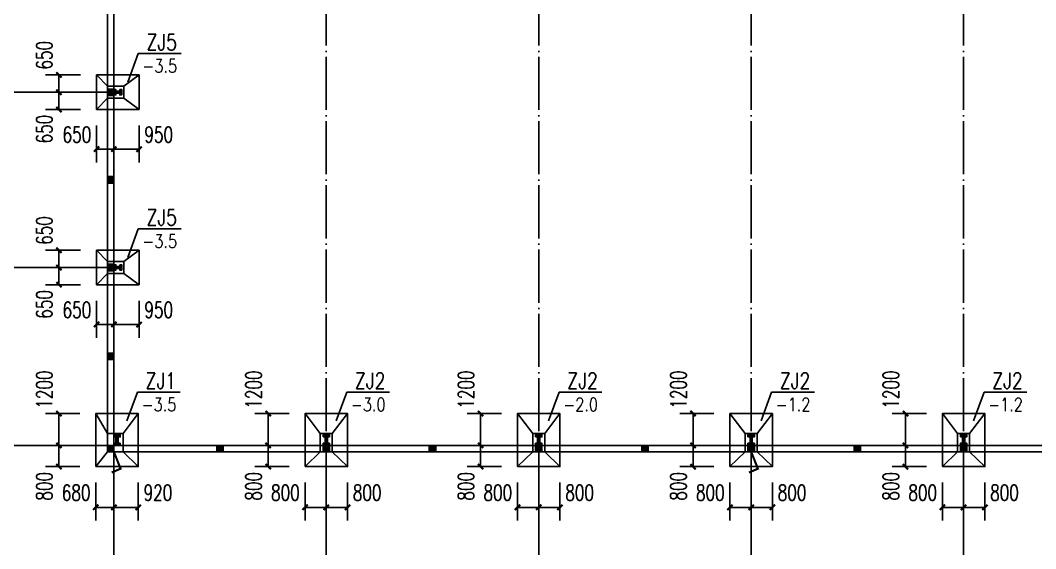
# Model space of a CAD drawing. Extents: x 36360094 to 36697644, y 75306 to 425482.
# Drawn here: x 36386934 to 36425171, y 363341 to 383237 of the extents above; entities that cross this region are included whole.
import ezdxf

# ---------------------------------------------------------------- set-up
doc = ezdxf.new("R2010")
doc.units = 0
doc.header["$LTSCALE"] = 1000
doc.header["$MEASUREMENT"] = 0
doc.linetypes.add('ACAD_ISO04W100', pattern=[30.5, 24, -3, 0.5, -3])
doc.linetypes.add('DOTE', pattern=[2.42, 2, -0.2, 0.02, -0.2])
doc.layers.get('0').update_dxf_attribs({"linetype": 'CONTINUOUS'})
doc.layers.get('DEFPOINTS').update_dxf_attribs({"linetype": 'CONTINUOUS'})
for name, color, linetype in [('COLUMN', 7, 'CONTINUOUS'), ('DOTE', 1, 'ACAD_ISO04W100'), ('PUB_DIM', 3, 'CONTINUOUS'), ('PUB_HATCH', 8, 'CONTINUOUS'), ('独立基础', 2, 'CONTINUOUS')]:
    doc.layers.add(name, color=color, linetype=linetype)
doc.styles.add('_TCH_DIM_T3', font='SIMPLEX', dxfattribs={"width": 0.705882, "bigfont": 'GBCBIG'})
doc.styles.add('DIM_FONT', font='SIMPLEX.shx', dxfattribs={"width": 0.8})
doc.dimstyles.new('_TCH_ARCH&&200', dxfattribs={"dimtxt": 595, "dimasz": 200, "dimexe": 500, "dimexo": 600, "dimgap": 252.5, "dimtad": 1, "dimdec": 0, "dimzin": 0, "dimdsep": 46, "dimtxsty": '_TCH_DIM_T3', "dimblk": 'ARCHTICK', "dimcen": 0.09, "dimclrt": 7, "dimazin": 2, "dimtfac": 1, "dimtdec": 0, "dimtix": 1, "dimtmove": 2, "dimatfit": 3, "dimfxl": 0, "dimtolj": 1, "dimtzin": 0, "dimarcsym": 0})

# ---------------------------------------------------------------- blocks, each defined once
blk = doc.blocks.new('_ArchTick')
at = {"color": 0, "linetype": 'ByBlock', "const_width": 0.4}
blk.add_lwpolyline([(-0.5, -0.5), (0.5, 0.5)], dxfattribs=at)
blk = doc.blocks.new('*D180')
at = {"layer": 'DEFPOINTS', "color": 0}
for p in [(36420268, 367230), (36421657, 367230), (36421657, 366430)]:
    blk.add_point(p, dxfattribs=at)
at = {"layer": 'PUB_DIM', "color": 0, "lineweight": -2}
for p, q in [((36421057, 367230), (36419768, 367230)), ((36420268, 366430), (36420268, 367230)), ((36421057, 366430), (36419768, 366430))]:
    blk.add_line(p, q, dxfattribs=at)
at = {"layer": 'PUB_DIM', "color": 0, "lineweight": -2, "xscale": 200, "yscale": 200, "zscale": 200}
for p, rotation in [((36420268, 367230), 90), ((36420268, 366430), 270)]:
    blk.add_blockref('_ArchTick', p, dxfattribs=dict(at, rotation=rotation))
at = {"layer": 'PUB_DIM', "color": 7, "insert": (36419718, 365690), "char_height": 595, "attachment_point": 5, "rotation": 90, "style": '_TCH_DIM_T3'}
blk.add_mtext('\\A1;800', dxfattribs=at)
blk = doc.blocks.new('*D181')
at = {"layer": 'DEFPOINTS', "color": 0}
for p in [(36420268, 368430), (36421657, 368430), (36421657, 367230)]:
    blk.add_point(p, dxfattribs=at)
at = {"layer": 'PUB_DIM', "color": 0, "lineweight": -2}
for p, q in [((36421057, 368430), (36419768, 368430)), ((36420268, 367230), (36420268, 368430)), ((36421057, 367230), (36419768, 367230))]:
    blk.add_line(p, q, dxfattribs=at)
at = {"layer": 'PUB_DIM', "color": 0, "lineweight": -2, "xscale": 200, "yscale": 200, "zscale": 200}
for p, rotation in [((36420268, 368430), 90), ((36420268, 367230), 270)]:
    blk.add_blockref('_ArchTick', p, dxfattribs=dict(at, rotation=rotation))
at = {"layer": 'PUB_DIM', "color": 7, "insert": (36419718, 369330), "char_height": 595, "attachment_point": 5, "rotation": 90, "style": '_TCH_DIM_T3'}
blk.add_mtext('\\A1;1200', dxfattribs=at)
blk = doc.blocks.new('*D182')
at = {"layer": 'DEFPOINTS', "color": 0}
for p in [(36421657, 366430), (36422457, 366430), (36422457, 364898)]:
    blk.add_point(p, dxfattribs=at)
at = {"layer": 'PUB_DIM', "color": 0, "lineweight": -2}
for p, q in [((36421657, 365830), (36421657, 364398)), ((36422457, 365830), (36422457, 364398)), ((36421657, 364898), (36422457, 364898))]:
    blk.add_line(p, q, dxfattribs=at)
at = {"layer": 'PUB_DIM', "color": 0, "lineweight": -2, "xscale": 200, "yscale": 200, "zscale": 200, "rotation": 180}
blk.add_blockref('_ArchTick', (36421657, 364898), dxfattribs=at)
at = {"layer": 'PUB_DIM', "color": 0, "lineweight": -2, "xscale": 200, "yscale": 200, "zscale": 200}
blk.add_blockref('_ArchTick', (36422457, 364898), dxfattribs=at)
at = {"layer": 'PUB_DIM', "color": 7, "insert": (36420917, 365448), "char_height": 595, "attachment_point": 5, "style": '_TCH_DIM_T3'}
blk.add_mtext('\\A1;800', dxfattribs=at)
blk = doc.blocks.new('*D183')
at = {"layer": 'DEFPOINTS', "color": 0}
for p in [(36422457, 366430), (36423257, 366430), (36423257, 364898)]:
    blk.add_point(p, dxfattribs=at)
at = {"layer": 'PUB_DIM', "color": 0, "lineweight": -2}
for p, q in [((36422457, 365830), (36422457, 364398)), ((36423257, 365830), (36423257, 364398)), ((36422457, 364898), (36423257, 364898))]:
    blk.add_line(p, q, dxfattribs=at)
at = {"layer": 'PUB_DIM', "color": 0, "lineweight": -2, "xscale": 200, "yscale": 200, "zscale": 200, "rotation": 180}
blk.add_blockref('_ArchTick', (36422457, 364898), dxfattribs=at)
at = {"layer": 'PUB_DIM', "color": 0, "lineweight": -2, "xscale": 200, "yscale": 200, "zscale": 200}
blk.add_blockref('_ArchTick', (36423257, 364898), dxfattribs=at)
at = {"layer": 'PUB_DIM', "color": 7, "insert": (36423997, 365448), "char_height": 595, "attachment_point": 5, "style": '_TCH_DIM_T3'}
blk.add_mtext('\\A1;800', dxfattribs=at)
blk = doc.blocks.new('*D192')
at = {"layer": 'DEFPOINTS', "color": 0}
for p in [(36412268, 367230), (36413657, 367230), (36413657, 366430)]:
    blk.add_point(p, dxfattribs=at)
at = {"layer": 'PUB_DIM', "color": 0, "lineweight": -2}
for p, q in [((36413057, 367230), (36411768, 367230)), ((36412268, 366430), (36412268, 367230)), ((36413057, 366430), (36411768, 366430))]:
    blk.add_line(p, q, dxfattribs=at)
at = {"layer": 'PUB_DIM', "color": 0, "lineweight": -2, "xscale": 200, "yscale": 200, "zscale": 200}
for p, rotation in [((36412268, 367230), 90), ((36412268, 366430), 270)]:
    blk.add_blockref('_ArchTick', p, dxfattribs=dict(at, rotation=rotation))
at = {"layer": 'PUB_DIM', "color": 7, "insert": (36411718, 365690), "char_height": 595, "attachment_point": 5, "rotation": 90, "style": '_TCH_DIM_T3'}
blk.add_mtext('\\A1;800', dxfattribs=at)
blk = doc.blocks.new('*D193')
at = {"layer": 'DEFPOINTS', "color": 0}
for p in [(36412268, 368430), (36413657, 368430), (36413657, 367230)]:
    blk.add_point(p, dxfattribs=at)
at = {"layer": 'PUB_DIM', "color": 0, "lineweight": -2}
for p, q in [((36413057, 368430), (36411768, 368430)), ((36412268, 367230), (36412268, 368430)), ((36413057, 367230), (36411768, 367230))]:
    blk.add_line(p, q, dxfattribs=at)
at = {"layer": 'PUB_DIM', "color": 0, "lineweight": -2, "xscale": 200, "yscale": 200, "zscale": 200}
for p, rotation in [((36412268, 368430), 90), ((36412268, 367230), 270)]:
    blk.add_blockref('_ArchTick', p, dxfattribs=dict(at, rotation=rotation))
at = {"layer": 'PUB_DIM', "color": 7, "insert": (36411718, 369330), "char_height": 595, "attachment_point": 5, "rotation": 90, "style": '_TCH_DIM_T3'}
blk.add_mtext('\\A1;1200', dxfattribs=at)
blk = doc.blocks.new('*D194')
at = {"layer": 'DEFPOINTS', "color": 0}
for p in [(36413657, 366430), (36414457, 366430), (36414457, 364898)]:
    blk.add_point(p, dxfattribs=at)
at = {"layer": 'PUB_DIM', "color": 0, "lineweight": -2}
for p, q in [((36413657, 365830), (36413657, 364398)), ((36414457, 365830), (36414457, 364398)), ((36413657, 364898), (36414457, 364898))]:
    blk.add_line(p, q, dxfattribs=at)
at = {"layer": 'PUB_DIM', "color": 0, "lineweight": -2, "xscale": 200, "yscale": 200, "zscale": 200, "rotation": 180}
blk.add_blockref('_ArchTick', (36413657, 364898), dxfattribs=at)
at = {"layer": 'PUB_DIM', "color": 0, "lineweight": -2, "xscale": 200, "yscale": 200, "zscale": 200}
blk.add_blockref('_ArchTick', (36414457, 364898), dxfattribs=at)
at = {"layer": 'PUB_DIM', "color": 7, "insert": (36412917, 365448), "char_height": 595, "attachment_point": 5, "style": '_TCH_DIM_T3'}
blk.add_mtext('\\A1;800', dxfattribs=at)
blk = doc.blocks.new('*D195')
at = {"layer": 'DEFPOINTS', "color": 0}
for p in [(36414457, 366430), (36415257, 366430), (36415257, 364898)]:
    blk.add_point(p, dxfattribs=at)
at = {"layer": 'PUB_DIM', "color": 0, "lineweight": -2}
for p, q in [((36414457, 365830), (36414457, 364398)), ((36415257, 365830), (36415257, 364398)), ((36414457, 364898), (36415257, 364898))]:
    blk.add_line(p, q, dxfattribs=at)
at = {"layer": 'PUB_DIM', "color": 0, "lineweight": -2, "xscale": 200, "yscale": 200, "zscale": 200, "rotation": 180}
blk.add_blockref('_ArchTick', (36414457, 364898), dxfattribs=at)
at = {"layer": 'PUB_DIM', "color": 0, "lineweight": -2, "xscale": 200, "yscale": 200, "zscale": 200}
blk.add_blockref('_ArchTick', (36415257, 364898), dxfattribs=at)
at = {"layer": 'PUB_DIM', "color": 7, "insert": (36415997, 365448), "char_height": 595, "attachment_point": 5, "style": '_TCH_DIM_T3'}
blk.add_mtext('\\A1;800', dxfattribs=at)
blk = doc.blocks.new('*D204')
at = {"layer": 'DEFPOINTS', "color": 0}
for p in [(36404268, 367230), (36405657, 367230), (36405657, 366430)]:
    blk.add_point(p, dxfattribs=at)
at = {"layer": 'PUB_DIM', "color": 0, "lineweight": -2}
for p, q in [((36405057, 367230), (36403768, 367230)), ((36404268, 366430), (36404268, 367230)), ((36405057, 366430), (36403768, 366430))]:
    blk.add_line(p, q, dxfattribs=at)
at = {"layer": 'PUB_DIM', "color": 0, "lineweight": -2, "xscale": 200, "yscale": 200, "zscale": 200}
for p, rotation in [((36404268, 367230), 90), ((36404268, 366430), 270)]:
    blk.add_blockref('_ArchTick', p, dxfattribs=dict(at, rotation=rotation))
at = {"layer": 'PUB_DIM', "color": 7, "insert": (36403718, 365690), "char_height": 595, "attachment_point": 5, "rotation": 90, "style": '_TCH_DIM_T3'}
blk.add_mtext('\\A1;800', dxfattribs=at)
blk = doc.blocks.new('*D205')
at = {"layer": 'DEFPOINTS', "color": 0}
for p in [(36404268, 368430), (36405657, 368430), (36405657, 367230)]:
    blk.add_point(p, dxfattribs=at)
at = {"layer": 'PUB_DIM', "color": 0, "lineweight": -2}
for p, q in [((36405057, 368430), (36403768, 368430)), ((36404268, 367230), (36404268, 368430)), ((36405057, 367230), (36403768, 367230))]:
    blk.add_line(p, q, dxfattribs=at)
at = {"layer": 'PUB_DIM', "color": 0, "lineweight": -2, "xscale": 200, "yscale": 200, "zscale": 200}
for p, rotation in [((36404268, 368430), 90), ((36404268, 367230), 270)]:
    blk.add_blockref('_ArchTick', p, dxfattribs=dict(at, rotation=rotation))
at = {"layer": 'PUB_DIM', "color": 7, "insert": (36403718, 369330), "char_height": 595, "attachment_point": 5, "rotation": 90, "style": '_TCH_DIM_T3'}
blk.add_mtext('\\A1;1200', dxfattribs=at)
blk = doc.blocks.new('*D206')
at = {"layer": 'DEFPOINTS', "color": 0}
for p in [(36405657, 366430), (36406457, 366430), (36406457, 364898)]:
    blk.add_point(p, dxfattribs=at)
at = {"layer": 'PUB_DIM', "color": 0, "lineweight": -2}
for p, q in [((36405657, 365830), (36405657, 364398)), ((36406457, 365830), (36406457, 364398)), ((36405657, 364898), (36406457, 364898))]:
    blk.add_line(p, q, dxfattribs=at)
at = {"layer": 'PUB_DIM', "color": 0, "lineweight": -2, "xscale": 200, "yscale": 200, "zscale": 200, "rotation": 180}
blk.add_blockref('_ArchTick', (36405657, 364898), dxfattribs=at)
at = {"layer": 'PUB_DIM', "color": 0, "lineweight": -2, "xscale": 200, "yscale": 200, "zscale": 200}
blk.add_blockref('_ArchTick', (36406457, 364898), dxfattribs=at)
at = {"layer": 'PUB_DIM', "color": 7, "insert": (36404917, 365448), "char_height": 595, "attachment_point": 5, "style": '_TCH_DIM_T3'}
blk.add_mtext('\\A1;800', dxfattribs=at)
blk = doc.blocks.new('*D207')
at = {"layer": 'DEFPOINTS', "color": 0}
for p in [(36406457, 366430), (36407257, 366430), (36407257, 364898)]:
    blk.add_point(p, dxfattribs=at)
at = {"layer": 'PUB_DIM', "color": 0, "lineweight": -2}
for p, q in [((36406457, 365830), (36406457, 364398)), ((36407257, 365830), (36407257, 364398)), ((36406457, 364898), (36407257, 364898))]:
    blk.add_line(p, q, dxfattribs=at)
at = {"layer": 'PUB_DIM', "color": 0, "lineweight": -2, "xscale": 200, "yscale": 200, "zscale": 200, "rotation": 180}
blk.add_blockref('_ArchTick', (36406457, 364898), dxfattribs=at)
at = {"layer": 'PUB_DIM', "color": 0, "lineweight": -2, "xscale": 200, "yscale": 200, "zscale": 200}
blk.add_blockref('_ArchTick', (36407257, 364898), dxfattribs=at)
at = {"layer": 'PUB_DIM', "color": 7, "insert": (36407997, 365448), "char_height": 595, "attachment_point": 5, "style": '_TCH_DIM_T3'}
blk.add_mtext('\\A1;800', dxfattribs=at)
blk = doc.blocks.new('*D228')
at = {"layer": 'DEFPOINTS', "color": 0}
for p in [(36388388, 380530), (36389807, 380530), (36389807, 379880)]:
    blk.add_point(p, dxfattribs=at)
at = {"layer": 'PUB_DIM', "color": 0, "lineweight": -2}
for p, q in [((36389207, 380530), (36387888, 380530)), ((36388388, 379880), (36388388, 380530)), ((36389207, 379880), (36387888, 379880))]:
    blk.add_line(p, q, dxfattribs=at)
at = {"layer": 'PUB_DIM', "color": 0, "lineweight": -2, "xscale": 200, "yscale": 200, "zscale": 200}
for p, rotation in [((36388388, 380530), 90), ((36388388, 379880), 270)]:
    blk.add_blockref('_ArchTick', p, dxfattribs=dict(at, rotation=rotation))
at = {"layer": 'PUB_DIM', "color": 7, "insert": (36387838, 379140), "char_height": 595, "attachment_point": 5, "rotation": 90, "style": '_TCH_DIM_T3'}
blk.add_mtext('\\A1;650', dxfattribs=at)
blk = doc.blocks.new('*D229')
at = {"layer": 'DEFPOINTS', "color": 0}
for p in [(36388388, 381180), (36389807, 381180), (36389807, 380530)]:
    blk.add_point(p, dxfattribs=at)
at = {"layer": 'PUB_DIM', "color": 0, "lineweight": -2}
for p, q in [((36389207, 381180), (36387888, 381180)), ((36388388, 380530), (36388388, 381180)), ((36389207, 380530), (36387888, 380530))]:
    blk.add_line(p, q, dxfattribs=at)
at = {"layer": 'PUB_DIM', "color": 0, "lineweight": -2, "xscale": 200, "yscale": 200, "zscale": 200}
for p, rotation in [((36388388, 381180), 90), ((36388388, 380530), 270)]:
    blk.add_blockref('_ArchTick', p, dxfattribs=dict(at, rotation=rotation))
at = {"layer": 'PUB_DIM', "color": 7, "insert": (36387838, 381920), "char_height": 595, "attachment_point": 5, "rotation": 90, "style": '_TCH_DIM_T3'}
blk.add_mtext('\\A1;650', dxfattribs=at)
blk = doc.blocks.new('*D230')
at = {"layer": 'DEFPOINTS', "color": 0}
for p in [(36389807, 379880), (36390457, 379880), (36390457, 378384)]:
    blk.add_point(p, dxfattribs=at)
at = {"layer": 'PUB_DIM', "color": 0, "lineweight": -2}
for p, q in [((36389807, 379280), (36389807, 377884)), ((36390457, 379280), (36390457, 377884)), ((36389807, 378384), (36390457, 378384))]:
    blk.add_line(p, q, dxfattribs=at)
at = {"layer": 'PUB_DIM', "color": 0, "lineweight": -2, "xscale": 200, "yscale": 200, "zscale": 200, "rotation": 180}
blk.add_blockref('_ArchTick', (36389807, 378384), dxfattribs=at)
at = {"layer": 'PUB_DIM', "color": 0, "lineweight": -2, "xscale": 200, "yscale": 200, "zscale": 200}
blk.add_blockref('_ArchTick', (36390457, 378384), dxfattribs=at)
at = {"layer": 'PUB_DIM', "color": 7, "insert": (36389067, 378934), "char_height": 595, "attachment_point": 5, "style": '_TCH_DIM_T3'}
blk.add_mtext('\\A1;650', dxfattribs=at)
blk = doc.blocks.new('*D231')
at = {"layer": 'DEFPOINTS', "color": 0}
for p in [(36390457, 379880), (36391407, 379880), (36391407, 378384)]:
    blk.add_point(p, dxfattribs=at)
at = {"layer": 'PUB_DIM', "color": 0, "lineweight": -2}
for p, q in [((36390457, 379280), (36390457, 377884)), ((36391407, 379280), (36391407, 377884)), ((36390457, 378384), (36391407, 378384))]:
    blk.add_line(p, q, dxfattribs=at)
at = {"layer": 'PUB_DIM', "color": 0, "lineweight": -2, "xscale": 200, "yscale": 200, "zscale": 200, "rotation": 180}
blk.add_blockref('_ArchTick', (36390457, 378384), dxfattribs=at)
at = {"layer": 'PUB_DIM', "color": 0, "lineweight": -2, "xscale": 200, "yscale": 200, "zscale": 200}
blk.add_blockref('_ArchTick', (36391407, 378384), dxfattribs=at)
at = {"layer": 'PUB_DIM', "color": 7, "insert": (36392147, 378934), "char_height": 595, "attachment_point": 5, "style": '_TCH_DIM_T3'}
blk.add_mtext('\\A1;950', dxfattribs=at)
blk = doc.blocks.new('*D262')
at = {"layer": 'DEFPOINTS', "color": 0}
for p in [(36396268, 367230), (36397657, 367230), (36397657, 366430)]:
    blk.add_point(p, dxfattribs=at)
at = {"layer": 'PUB_DIM', "color": 0, "lineweight": -2}
for p, q in [((36397057, 367230), (36395768, 367230)), ((36396268, 366430), (36396268, 367230)), ((36397057, 366430), (36395768, 366430))]:
    blk.add_line(p, q, dxfattribs=at)
at = {"layer": 'PUB_DIM', "color": 0, "lineweight": -2, "xscale": 200, "yscale": 200, "zscale": 200}
for p, rotation in [((36396268, 367230), 90), ((36396268, 366430), 270)]:
    blk.add_blockref('_ArchTick', p, dxfattribs=dict(at, rotation=rotation))
at = {"layer": 'PUB_DIM', "color": 7, "insert": (36395718, 365690), "char_height": 595, "attachment_point": 5, "rotation": 90, "style": '_TCH_DIM_T3'}
blk.add_mtext('\\A1;800', dxfattribs=at)
blk = doc.blocks.new('*D263')
at = {"layer": 'DEFPOINTS', "color": 0}
for p in [(36396268, 368430), (36397657, 368430), (36397657, 367230)]:
    blk.add_point(p, dxfattribs=at)
at = {"layer": 'PUB_DIM', "color": 0, "lineweight": -2}
for p, q in [((36397057, 368430), (36395768, 368430)), ((36396268, 367230), (36396268, 368430)), ((36397057, 367230), (36395768, 367230))]:
    blk.add_line(p, q, dxfattribs=at)
at = {"layer": 'PUB_DIM', "color": 0, "lineweight": -2, "xscale": 200, "yscale": 200, "zscale": 200}
for p, rotation in [((36396268, 368430), 90), ((36396268, 367230), 270)]:
    blk.add_blockref('_ArchTick', p, dxfattribs=dict(at, rotation=rotation))
at = {"layer": 'PUB_DIM', "color": 7, "insert": (36395718, 369330), "char_height": 595, "attachment_point": 5, "rotation": 90, "style": '_TCH_DIM_T3'}
blk.add_mtext('\\A1;1200', dxfattribs=at)
blk = doc.blocks.new('*D266')
at = {"layer": 'DEFPOINTS', "color": 0}
for p in [(36388388, 373930), (36389807, 373930), (36389807, 373280)]:
    blk.add_point(p, dxfattribs=at)
at = {"layer": 'PUB_DIM', "color": 0, "lineweight": -2}
for p, q in [((36389207, 373930), (36387888, 373930)), ((36388388, 373280), (36388388, 373930)), ((36389207, 373280), (36387888, 373280))]:
    blk.add_line(p, q, dxfattribs=at)
at = {"layer": 'PUB_DIM', "color": 0, "lineweight": -2, "xscale": 200, "yscale": 200, "zscale": 200}
for p, rotation in [((36388388, 373930), 90), ((36388388, 373280), 270)]:
    blk.add_blockref('_ArchTick', p, dxfattribs=dict(at, rotation=rotation))
at = {"layer": 'PUB_DIM', "color": 7, "insert": (36387838, 372540), "char_height": 595, "attachment_point": 5, "rotation": 90, "style": '_TCH_DIM_T3'}
blk.add_mtext('\\A1;650', dxfattribs=at)
blk = doc.blocks.new('*D267')
at = {"layer": 'DEFPOINTS', "color": 0}
for p in [(36388388, 374580), (36389807, 374580), (36389807, 373930)]:
    blk.add_point(p, dxfattribs=at)
at = {"layer": 'PUB_DIM', "color": 0, "lineweight": -2}
for p, q in [((36389207, 374580), (36387888, 374580)), ((36388388, 373930), (36388388, 374580)), ((36389207, 373930), (36387888, 373930))]:
    blk.add_line(p, q, dxfattribs=at)
at = {"layer": 'PUB_DIM', "color": 0, "lineweight": -2, "xscale": 200, "yscale": 200, "zscale": 200}
for p, rotation in [((36388388, 374580), 90), ((36388388, 373930), 270)]:
    blk.add_blockref('_ArchTick', p, dxfattribs=dict(at, rotation=rotation))
at = {"layer": 'PUB_DIM', "color": 7, "insert": (36387838, 375320), "char_height": 595, "attachment_point": 5, "rotation": 90, "style": '_TCH_DIM_T3'}
blk.add_mtext('\\A1;650', dxfattribs=at)
blk = doc.blocks.new('*D268')
at = {"layer": 'DEFPOINTS', "color": 0}
for p in [(36389807, 373280), (36390457, 373280), (36390457, 371784)]:
    blk.add_point(p, dxfattribs=at)
at = {"layer": 'PUB_DIM', "color": 0, "lineweight": -2}
for p, q in [((36389807, 372680), (36389807, 371284)), ((36390457, 372680), (36390457, 371284)), ((36389807, 371784), (36390457, 371784))]:
    blk.add_line(p, q, dxfattribs=at)
at = {"layer": 'PUB_DIM', "color": 0, "lineweight": -2, "xscale": 200, "yscale": 200, "zscale": 200, "rotation": 180}
blk.add_blockref('_ArchTick', (36389807, 371784), dxfattribs=at)
at = {"layer": 'PUB_DIM', "color": 0, "lineweight": -2, "xscale": 200, "yscale": 200, "zscale": 200}
blk.add_blockref('_ArchTick', (36390457, 371784), dxfattribs=at)
at = {"layer": 'PUB_DIM', "color": 7, "insert": (36389067, 372334), "char_height": 595, "attachment_point": 5, "style": '_TCH_DIM_T3'}
blk.add_mtext('\\A1;650', dxfattribs=at)
blk = doc.blocks.new('*D269')
at = {"layer": 'DEFPOINTS', "color": 0}
for p in [(36390457, 373280), (36391407, 373280), (36391407, 371784)]:
    blk.add_point(p, dxfattribs=at)
at = {"layer": 'PUB_DIM', "color": 0, "lineweight": -2}
for p, q in [((36390457, 372680), (36390457, 371284)), ((36391407, 372680), (36391407, 371284)), ((36390457, 371784), (36391407, 371784))]:
    blk.add_line(p, q, dxfattribs=at)
at = {"layer": 'PUB_DIM', "color": 0, "lineweight": -2, "xscale": 200, "yscale": 200, "zscale": 200, "rotation": 180}
blk.add_blockref('_ArchTick', (36390457, 371784), dxfattribs=at)
at = {"layer": 'PUB_DIM', "color": 0, "lineweight": -2, "xscale": 200, "yscale": 200, "zscale": 200}
blk.add_blockref('_ArchTick', (36391407, 371784), dxfattribs=at)
at = {"layer": 'PUB_DIM', "color": 7, "insert": (36392147, 372334), "char_height": 595, "attachment_point": 5, "style": '_TCH_DIM_T3'}
blk.add_mtext('\\A1;950', dxfattribs=at)
blk = doc.blocks.new('*D270')
at = {"layer": 'DEFPOINTS', "color": 0}
for p in [(36397657, 366430), (36398457, 366430), (36398457, 364898)]:
    blk.add_point(p, dxfattribs=at)
at = {"layer": 'PUB_DIM', "color": 0, "lineweight": -2}
for p, q in [((36397657, 365830), (36397657, 364398)), ((36398457, 365830), (36398457, 364398)), ((36397657, 364898), (36398457, 364898))]:
    blk.add_line(p, q, dxfattribs=at)
at = {"layer": 'PUB_DIM', "color": 0, "lineweight": -2, "xscale": 200, "yscale": 200, "zscale": 200, "rotation": 180}
blk.add_blockref('_ArchTick', (36397657, 364898), dxfattribs=at)
at = {"layer": 'PUB_DIM', "color": 0, "lineweight": -2, "xscale": 200, "yscale": 200, "zscale": 200}
blk.add_blockref('_ArchTick', (36398457, 364898), dxfattribs=at)
at = {"layer": 'PUB_DIM', "color": 7, "insert": (36396917, 365448), "char_height": 595, "attachment_point": 5, "style": '_TCH_DIM_T3'}
blk.add_mtext('\\A1;800', dxfattribs=at)
blk = doc.blocks.new('*D271')
at = {"layer": 'DEFPOINTS', "color": 0}
for p in [(36398457, 366430), (36399257, 366430), (36399257, 364898)]:
    blk.add_point(p, dxfattribs=at)
at = {"layer": 'PUB_DIM', "color": 0, "lineweight": -2}
for p, q in [((36398457, 365830), (36398457, 364398)), ((36399257, 365830), (36399257, 364398)), ((36398457, 364898), (36399257, 364898))]:
    blk.add_line(p, q, dxfattribs=at)
at = {"layer": 'PUB_DIM', "color": 0, "lineweight": -2, "xscale": 200, "yscale": 200, "zscale": 200, "rotation": 180}
blk.add_blockref('_ArchTick', (36398457, 364898), dxfattribs=at)
at = {"layer": 'PUB_DIM', "color": 0, "lineweight": -2, "xscale": 200, "yscale": 200, "zscale": 200}
blk.add_blockref('_ArchTick', (36399257, 364898), dxfattribs=at)
at = {"layer": 'PUB_DIM', "color": 7, "insert": (36399997, 365448), "char_height": 595, "attachment_point": 5, "style": '_TCH_DIM_T3'}
blk.add_mtext('\\A1;800', dxfattribs=at)
blk = doc.blocks.new('*D272')
at = {"layer": 'DEFPOINTS', "color": 0}
for p in [(36388388, 367230), (36389777, 367230), (36389777, 366430)]:
    blk.add_point(p, dxfattribs=at)
at = {"layer": 'PUB_DIM', "color": 0, "lineweight": -2}
for p, q in [((36389177, 367230), (36387888, 367230)), ((36388388, 366430), (36388388, 367230)), ((36389177, 366430), (36387888, 366430))]:
    blk.add_line(p, q, dxfattribs=at)
at = {"layer": 'PUB_DIM', "color": 0, "lineweight": -2, "xscale": 200, "yscale": 200, "zscale": 200}
for p, rotation in [((36388388, 367230), 90), ((36388388, 366430), 270)]:
    blk.add_blockref('_ArchTick', p, dxfattribs=dict(at, rotation=rotation))
at = {"layer": 'PUB_DIM', "color": 7, "insert": (36387838, 365690), "char_height": 595, "attachment_point": 5, "rotation": 90, "style": '_TCH_DIM_T3'}
blk.add_mtext('\\A1;800', dxfattribs=at)
blk = doc.blocks.new('*D273')
at = {"layer": 'DEFPOINTS', "color": 0}
for p in [(36388388, 368430), (36389777, 368430), (36389777, 367230)]:
    blk.add_point(p, dxfattribs=at)
at = {"layer": 'PUB_DIM', "color": 0, "lineweight": -2}
for p, q in [((36389177, 368430), (36387888, 368430)), ((36388388, 367230), (36388388, 368430)), ((36389177, 367230), (36387888, 367230))]:
    blk.add_line(p, q, dxfattribs=at)
at = {"layer": 'PUB_DIM', "color": 0, "lineweight": -2, "xscale": 200, "yscale": 200, "zscale": 200}
for p, rotation in [((36388388, 368430), 90), ((36388388, 367230), 270)]:
    blk.add_blockref('_ArchTick', p, dxfattribs=dict(at, rotation=rotation))
at = {"layer": 'PUB_DIM', "color": 7, "insert": (36387838, 369330), "char_height": 595, "attachment_point": 5, "rotation": 90, "style": '_TCH_DIM_T3'}
blk.add_mtext('\\A1;1200', dxfattribs=at)
blk = doc.blocks.new('*D274')
at = {"layer": 'DEFPOINTS', "color": 0}
for p in [(36389777, 366430), (36390457, 366430), (36390457, 364898)]:
    blk.add_point(p, dxfattribs=at)
at = {"layer": 'PUB_DIM', "color": 0, "lineweight": -2}
for p, q in [((36389777, 365830), (36389777, 364398)), ((36390457, 365830), (36390457, 364398)), ((36389777, 364898), (36390457, 364898))]:
    blk.add_line(p, q, dxfattribs=at)
at = {"layer": 'PUB_DIM', "color": 0, "lineweight": -2, "xscale": 200, "yscale": 200, "zscale": 200, "rotation": 180}
blk.add_blockref('_ArchTick', (36389777, 364898), dxfattribs=at)
at = {"layer": 'PUB_DIM', "color": 0, "lineweight": -2, "xscale": 200, "yscale": 200, "zscale": 200}
blk.add_blockref('_ArchTick', (36390457, 364898), dxfattribs=at)
at = {"layer": 'PUB_DIM', "color": 7, "insert": (36389037, 365448), "char_height": 595, "attachment_point": 5, "style": '_TCH_DIM_T3'}
blk.add_mtext('\\A1;680', dxfattribs=at)
blk = doc.blocks.new('*D275')
at = {"layer": 'DEFPOINTS', "color": 0}
for p in [(36390457, 366430), (36391377, 366430), (36391377, 364898)]:
    blk.add_point(p, dxfattribs=at)
at = {"layer": 'PUB_DIM', "color": 0, "lineweight": -2}
for p, q in [((36390457, 365830), (36390457, 364398)), ((36391377, 365830), (36391377, 364398)), ((36390457, 364898), (36391377, 364898))]:
    blk.add_line(p, q, dxfattribs=at)
at = {"layer": 'PUB_DIM', "color": 0, "lineweight": -2, "xscale": 200, "yscale": 200, "zscale": 200, "rotation": 180}
blk.add_blockref('_ArchTick', (36390457, 364898), dxfattribs=at)
at = {"layer": 'PUB_DIM', "color": 0, "lineweight": -2, "xscale": 200, "yscale": 200, "zscale": 200}
blk.add_blockref('_ArchTick', (36391377, 364898), dxfattribs=at)
at = {"layer": 'PUB_DIM', "color": 7, "insert": (36392117, 365448), "char_height": 595, "attachment_point": 5, "style": '_TCH_DIM_T3'}
blk.add_mtext('\\A1;920', dxfattribs=at)

msp = doc.modelspace()

# ---------------------------------------------------------------- hatches: boundary and pattern name
for points in [[(36390676.8, 380629.7), (36390756.8, 380629.7), (36390756.8, 380429.7), (36390676.8, 380429.7), (36390676.8, 380489.7), (36390536.8, 380489.7), (36390536.8, 380429.7), (36390456.8, 380429.7), (36390456.8, 380629.7), (36390536.8, 380629.7), (36390536.8, 380569.7), (36390676.8, 380569.7)], [(36390676.8, 374029.7), (36390756.8, 374029.7), (36390756.8, 373829.7), (36390676.8, 373829.7), (36390676.8, 373889.7), (36390536.8, 373889.7), (36390536.8, 373829.7), (36390456.8, 373829.7), (36390456.8, 374029.7), (36390536.8, 374029.7), (36390536.8, 373969.7), (36390676.8, 373969.7)], [(36390456.8, 367549.7), (36390456.8, 367629.7), (36390696.8, 367629.7), (36390696.8, 367549.7), (36390616.8, 367549.7), (36390616.8, 367309.7), (36390696.8, 367309.7), (36390696.8, 367229.7), (36390456.8, 367229.7), (36390456.8, 367309.7), (36390536.8, 367309.7), (36390536.8, 367549.7)], [(36398336.8, 367549.7), (36398336.8, 367629.7), (36398576.8, 367629.7), (36398576.8, 367549.7), (36398496.8, 367549.7), (36398496.8, 367309.7), (36398576.8, 367309.7), (36398576.8, 367229.7), (36398336.8, 367229.7), (36398336.8, 367309.7), (36398416.8, 367309.7), (36398416.8, 367549.7)], [(36406336.8, 367549.7), (36406336.8, 367629.7), (36406576.8, 367629.7), (36406576.8, 367549.7), (36406496.8, 367549.7), (36406496.8, 367309.7), (36406576.8, 367309.7), (36406576.8, 367229.7), (36406336.8, 367229.7), (36406336.8, 367309.7), (36406416.8, 367309.7), (36406416.8, 367549.7)], [(36414336.8, 367549.7), (36414336.8, 367629.7), (36414576.8, 367629.7), (36414576.8, 367549.7), (36414496.8, 367549.7), (36414496.8, 367309.7), (36414576.8, 367309.7), (36414576.8, 367229.7), (36414336.8, 367229.7), (36414336.8, 367309.7), (36414416.8, 367309.7), (36414416.8, 367549.7)], [(36422336.8, 367549.7), (36422336.8, 367629.7), (36422576.8, 367629.7), (36422576.8, 367549.7), (36422496.8, 367549.7), (36422496.8, 367309.7), (36422576.8, 367309.7), (36422576.8, 367229.7), (36422336.8, 367229.7), (36422336.8, 367309.7), (36422416.8, 367309.7), (36422416.8, 367549.7)]]:
    msp.add_hatch(color=256).paths.add_polyline_path(points)
at = {"layer": 'PUB_HATCH'}
for points in [[(36390456.8, 380409.7), (36390456.8, 380649.7), (36390216.8, 380649.7), (36390216.8, 380409.7)], [(36390456.8, 377109.7), (36390456.8, 377349.7), (36390216.8, 377349.7), (36390216.8, 377109.7)], [(36390456.8, 373809.7), (36390456.8, 374049.7), (36390216.8, 374049.7), (36390216.8, 373809.7)], [(36390456.8, 370459.7), (36390456.8, 370699.7), (36390216.8, 370699.7), (36390216.8, 370459.7)], [(36390216.8, 366989.7), (36390456.8, 366989.7), (36390456.8, 367229.7), (36390216.8, 367229.7)], [(36394336.8, 366989.7), (36394576.8, 366989.7), (36394576.8, 367229.7), (36394336.8, 367229.7)], [(36398336.8, 366989.7), (36398576.8, 366989.7), (36398576.8, 367229.7), (36398336.8, 367229.7)], [(36402336.8, 366989.7), (36402576.8, 366989.7), (36402576.8, 367229.7), (36402336.8, 367229.7)], [(36406336.8, 366989.7), (36406576.8, 366989.7), (36406576.8, 367229.7), (36406336.8, 367229.7)], [(36410336.8, 366989.7), (36410576.8, 366989.7), (36410576.8, 367229.7), (36410336.8, 367229.7)], [(36414336.8, 366989.7), (36414576.8, 366989.7), (36414576.8, 367229.7), (36414336.8, 367229.7)], [(36418336.8, 366989.7), (36418576.8, 366989.7), (36418576.8, 367229.7), (36418336.8, 367229.7)], [(36422336.8, 366989.7), (36422576.8, 366989.7), (36422576.8, 367229.7), (36422336.8, 367229.7)]]:
    msp.add_hatch(color=256, dxfattribs=at).paths.add_polyline_path(points)

# ---------------------------------------------------------------- linework, layer by layer
for p, q in [((36390977.6, 380902.3, 0), (36391377.9, 381981.9, 0)), ((36391377.9, 381981.9, 0), (36392988, 381981.9, 0)), ((36390977.6, 374302.3, 0), (36391377.9, 375381.9, 0)), ((36391377.9, 375381.9, 0), (36392988, 375381.9, 0)), ((36390947.6, 368152.3, 0), (36391347.9, 369231.9, 0)), ((36391347.9, 369231.9, 0), (36392958, 369231.9, 0)), ((36398827.6, 368152.3, 0), (36399227.9, 369231.9, 0)), ((36399227.9, 369231.9, 0), (36400838, 369231.9, 0)), ((36406827.6, 368152.3, 0), (36407227.9, 369231.9, 0)), ((36407227.9, 369231.9, 0), (36408838, 369231.9, 0)), ((36414827.6, 368152.3, 0), (36415227.9, 369231.9, 0)), ((36415227.9, 369231.9, 0), (36416838, 369231.9, 0)), ((36422827.6, 368152.3, 0), (36423227.9, 369231.9, 0)), ((36423227.9, 369231.9, 0), (36424838, 369231.9, 0))]:
    msp.add_line(p, q)
for points in [[(36390216.8, 407469.7), (36438696.8, 407469.7), (36438696.8, 366989.7), (36390216.8, 366989.7)], [(36390456.8, 407229.7), (36438456.8, 407229.7), (36438456.8, 367229.7), (36390456.8, 367229.7)]]:
    msp.add_lwpolyline(points, close=True)
for points in [[(36390676.8, 380629.7), (36390756.8, 380629.7), (36390756.8, 380429.7), (36390676.8, 380429.7), (36390676.8, 380489.7), (36390536.8, 380489.7), (36390536.8, 380429.7), (36390456.8, 380429.7), (36390456.8, 380629.7), (36390536.8, 380629.7), (36390536.8, 380569.7), (36390676.8, 380569.7), (36390676.8, 380629.7)], [(36390676.8, 374029.7), (36390756.8, 374029.7), (36390756.8, 373829.7), (36390676.8, 373829.7), (36390676.8, 373889.7), (36390536.8, 373889.7), (36390536.8, 373829.7), (36390456.8, 373829.7), (36390456.8, 374029.7), (36390536.8, 374029.7), (36390536.8, 373969.7), (36390676.8, 373969.7), (36390676.8, 374029.7)], [(36390456.8, 367549.7), (36390456.8, 367629.7), (36390696.8, 367629.7), (36390696.8, 367549.7), (36390616.8, 367549.7), (36390616.8, 367309.7), (36390696.8, 367309.7), (36390696.8, 367229.7), (36390456.8, 367229.7), (36390456.8, 367309.7), (36390536.8, 367309.7), (36390536.8, 367549.7), (36390456.8, 367549.7)], [(36398336.8, 367549.7), (36398336.8, 367629.7), (36398576.8, 367629.7), (36398576.8, 367549.7), (36398496.8, 367549.7), (36398496.8, 367309.7), (36398576.8, 367309.7), (36398576.8, 367229.7), (36398336.8, 367229.7), (36398336.8, 367309.7), (36398416.8, 367309.7), (36398416.8, 367549.7), (36398336.8, 367549.7)], [(36406336.8, 367549.7), (36406336.8, 367629.7), (36406576.8, 367629.7), (36406576.8, 367549.7), (36406496.8, 367549.7), (36406496.8, 367309.7), (36406576.8, 367309.7), (36406576.8, 367229.7), (36406336.8, 367229.7), (36406336.8, 367309.7), (36406416.8, 367309.7), (36406416.8, 367549.7), (36406336.8, 367549.7)], [(36414336.8, 367549.7), (36414336.8, 367629.7), (36414576.8, 367629.7), (36414576.8, 367549.7), (36414496.8, 367549.7), (36414496.8, 367309.7), (36414576.8, 367309.7), (36414576.8, 367229.7), (36414336.8, 367229.7), (36414336.8, 367309.7), (36414416.8, 367309.7), (36414416.8, 367549.7), (36414336.8, 367549.7)], [(36422336.8, 367549.7), (36422336.8, 367629.7), (36422576.8, 367629.7), (36422576.8, 367549.7), (36422496.8, 367549.7), (36422496.8, 367309.7), (36422576.8, 367309.7), (36422576.8, 367229.7), (36422336.8, 367229.7), (36422336.8, 367309.7), (36422416.8, 367309.7), (36422416.8, 367549.7), (36422336.8, 367549.7)]]:
    msp.add_lwpolyline(points)
at = {"const_width": 80}
for points in [[(36390456.8, 366989.7), (36390709.9, 366354), (36390375.5, 366209.4)], [(36414456.8, 366989.7), (36414709.9, 366354), (36414375.5, 366209.4)]]:
    msp.add_lwpolyline(points, dxfattribs=at)
at = {"layer": 'COLUMN'}
for p, q in [((36390456.8, 380649.7), (36390216.8, 380649.7)), ((36390216.8, 380649.7), (36390216.8, 380409.7)), ((36390456.8, 380409.7), (36390456.8, 380649.7)), ((36390216.8, 380409.7), (36390456.8, 380409.7)), ((36390456.8, 377349.7), (36390216.8, 377349.7)), ((36390216.8, 377349.7), (36390216.8, 377109.7)), ((36390216.8, 377109.7), (36390456.8, 377109.7)), ((36390456.8, 377109.7), (36390456.8, 377349.7)), ((36390456.8, 374049.7), (36390216.8, 374049.7)), ((36390216.8, 374049.7), (36390216.8, 373809.7)), ((36390456.8, 373809.7), (36390456.8, 374049.7)), ((36390216.8, 373809.7), (36390456.8, 373809.7)), ((36390456.8, 370699.7), (36390216.8, 370699.7)), ((36390216.8, 370699.7), (36390216.8, 370459.7)), ((36390456.8, 370459.7), (36390456.8, 370699.7)), ((36390216.8, 370459.7), (36390456.8, 370459.7)), ((36390456.8, 367229.7), (36390216.8, 367229.7)), ((36390216.8, 367229.7), (36390216.8, 366989.7)), ((36390456.8, 366989.7), (36390456.8, 367229.7)), ((36394576.8, 367229.7), (36394336.8, 367229.7)), ((36394336.8, 367229.7), (36394336.8, 366989.7)), ((36394576.8, 366989.7), (36394576.8, 367229.7)), ((36398576.8, 367229.7), (36398336.8, 367229.7)), ((36398336.8, 367229.7), (36398336.8, 366989.7)), ((36398576.8, 366989.7), (36398576.8, 367229.7)), ((36402576.8, 367229.7), (36402336.8, 367229.7)), ((36402336.8, 367229.7), (36402336.8, 366989.7)), ((36402576.8, 366989.7), (36402576.8, 367229.7)), ((36406576.8, 367229.7), (36406336.8, 367229.7)), ((36406336.8, 367229.7), (36406336.8, 366989.7)), ((36406576.8, 366989.7), (36406576.8, 367229.7)), ((36410576.8, 367229.7), (36410336.8, 367229.7)), ((36410336.8, 367229.7), (36410336.8, 366989.7)), ((36410576.8, 366989.7), (36410576.8, 367229.7)), ((36414576.8, 367229.7), (36414336.8, 367229.7)), ((36414336.8, 367229.7), (36414336.8, 366989.7)), ((36414576.8, 366989.7), (36414576.8, 367229.7)), ((36418576.8, 367229.7), (36418336.8, 367229.7)), ((36418336.8, 367229.7), (36418336.8, 366989.7)), ((36418576.8, 366989.7), (36418576.8, 367229.7)), ((36422576.8, 367229.7), (36422336.8, 367229.7)), ((36422336.8, 367229.7), (36422336.8, 366989.7)), ((36422576.8, 366989.7), (36422576.8, 367229.7)), ((36390216.8, 366989.7), (36390456.8, 366989.7)), ((36394336.8, 366989.7), (36394576.8, 366989.7)), ((36398336.8, 366989.7), (36398576.8, 366989.7)), ((36402336.8, 366989.7), (36402576.8, 366989.7)), ((36406336.8, 366989.7), (36406576.8, 366989.7)), ((36410336.8, 366989.7), (36410576.8, 366989.7)), ((36414336.8, 366989.7), (36414576.8, 366989.7)), ((36418336.8, 366989.7), (36418576.8, 366989.7)), ((36422336.8, 366989.7), (36422576.8, 366989.7))]:
    msp.add_line(p, q, dxfattribs=at)
at = {"layer": 'DOTE', "linetype": 'DOTE'}
for p, q in [((36390456.8, 362923.6), (36390456.8, 411272.6)), ((36398456.8, 362923.6), (36398456.8, 411272.6)), ((36406456.8, 362923.6), (36406456.8, 411272.6)), ((36414456.8, 362923.6), (36414456.8, 411272.6)), ((36422456.8, 362923.6), (36422456.8, 411272.6)), ((36386420.5, 380529.7), (36390456.8, 380529.7)), ((36386420.5, 373929.7), (36390456.8, 373929.7)), ((36386420.5, 367229.7), (36443829.9, 367229.7))]:
    msp.add_line(p, q, dxfattribs=at)
at = {"layer": '独立基础'}
for p, q in [((36390216.8, 380754.7), (36389806.8, 381179.7)), ((36390831.8, 380754.7), (36391406.8, 381179.7)), ((36390216.8, 380304.7), (36389806.8, 379879.7)), ((36390831.8, 380304.7), (36391406.8, 379879.7)), ((36390216.8, 374154.7), (36389806.8, 374579.7)), ((36390831.8, 374154.7), (36391406.8, 374579.7)), ((36390216.8, 373704.7), (36389806.8, 373279.7)), ((36390831.8, 373704.7), (36391406.8, 373279.7)), ((36390216.8, 367679.7), (36389776.8, 368429.7)), ((36390801.8, 367679.7), (36391376.8, 368429.7)), ((36398231.8, 367679.7), (36397656.8, 368429.7)), ((36398681.8, 367679.7), (36399256.8, 368429.7)), ((36406231.8, 367679.7), (36405656.8, 368429.7)), ((36406681.8, 367679.7), (36407256.8, 368429.7)), ((36414231.8, 367679.7), (36413656.8, 368429.7)), ((36414681.8, 367679.7), (36415256.8, 368429.7)), ((36422231.8, 367679.7), (36421656.8, 368429.7)), ((36422681.8, 367679.7), (36423256.8, 368429.7)), ((36390216.8, 366989.7), (36389776.8, 366429.7)), ((36390801.8, 366989.7), (36391376.8, 366429.7)), ((36398231.8, 366989.7), (36397656.8, 366429.7)), ((36398681.8, 366989.7), (36399256.8, 366429.7)), ((36406231.8, 366989.7), (36405656.8, 366429.7)), ((36406681.8, 366989.7), (36407256.8, 366429.7)), ((36414231.8, 366989.7), (36413656.8, 366429.7)), ((36414681.8, 366989.7), (36415256.8, 366429.7)), ((36422231.8, 366989.7), (36421656.8, 366429.7)), ((36422681.8, 366989.7), (36423256.8, 366429.7))]:
    msp.add_line(p, q, dxfattribs=at)
for points in [[(36389806.8, 379879.7), (36391406.8, 379879.7), (36391406.8, 381179.7), (36389806.8, 381179.7)], [(36390216.8, 380304.7), (36390831.8, 380304.7), (36390831.8, 380754.7), (36390216.8, 380754.7)], [(36389806.8, 373279.7), (36391406.8, 373279.7), (36391406.8, 374579.7), (36389806.8, 374579.7)], [(36390216.8, 373704.7), (36390831.8, 373704.7), (36390831.8, 374154.7), (36390216.8, 374154.7)], [(36389776.8, 366429.7), (36391376.8, 366429.7), (36391376.8, 368429.7), (36389776.8, 368429.7)], [(36397656.8, 366429.7), (36399256.8, 366429.7), (36399256.8, 368429.7), (36397656.8, 368429.7)], [(36405656.8, 366429.7), (36407256.8, 366429.7), (36407256.8, 368429.7), (36405656.8, 368429.7)], [(36413656.8, 366429.7), (36415256.8, 366429.7), (36415256.8, 368429.7), (36413656.8, 368429.7)], [(36421656.8, 366429.7), (36423256.8, 366429.7), (36423256.8, 368429.7), (36421656.8, 368429.7)], [(36390216.8, 366989.7), (36390801.8, 366989.7), (36390801.8, 367679.7), (36390216.8, 367679.7)], [(36398681.8, 367679.7), (36398231.8, 367679.7), (36398231.8, 366989.7), (36398681.8, 366989.7)], [(36406681.8, 367679.7), (36406231.8, 367679.7), (36406231.8, 366989.7), (36406681.8, 366989.7)], [(36414681.8, 367679.7), (36414231.8, 367679.7), (36414231.8, 366989.7), (36414681.8, 366989.7)], [(36422681.8, 367679.7), (36422231.8, 367679.7), (36422231.8, 366989.7), (36422681.8, 366989.7)]]:
    msp.add_lwpolyline(points, close=True, dxfattribs=at)

# ---------------------------------------------------------------- texts
at = {"style": 'DIM_FONT', "width": 0.8}
for s, height, p in [('ZJ5', 600, (36391684.5, 382113.7, 0)), ('-3.5', 500, (36391535.9, 381267.7, 0)), ('ZJ5', 600, (36391684.5, 375513.7, 0)), ('-3.5', 500, (36391535.9, 374667.7, 0)), ('ZJ1', 600, (36391654.5, 369363.7, 0)), ('ZJ2', 600, (36399534.5, 369363.7, 0)), ('ZJ2', 600, (36407534.5, 369363.7, 0)), ('ZJ2', 600, (36415534.5, 369363.7, 0)), ('ZJ2', 600, (36423534.5, 369363.7, 0)), ('-3.5', 500, (36391505.9, 368517.7, 0)), ('-3.0', 500, (36399385.9, 368517.7, 0)), ('-2.0', 500, (36407385.9, 368517.7, 0)), ('-1.2', 500, (36415385.9, 368517.7, 0)), ('-1.2', 500, (36423385.9, 368517.7, 0))]:
    msp.add_text(s, height=height, dxfattribs=at).set_placement(p)

# ---------------------------------------------------------------- dimensions: what is measured, and where the dimension line sits
at = {"layer": 'PUB_DIM'}
for base, p1, p2, angle, picture, middle in [((36388388.4, 381179.7), (36389806.8, 380529.7), (36389806.8, 381179.7), 90, '*D229', (36387838.4, 381919.7)), ((36388388.4, 380529.7), (36389806.8, 379879.7), (36389806.8, 380529.7), 90, '*D228', (36387838.4, 379139.7)), ((36390456.8, 378384.2), (36389806.8, 379879.7), (36390456.8, 379879.7), 0, '*D230', (36389066.8, 378934.2)), ((36391406.8, 378384.2), (36390456.8, 379879.7), (36391406.8, 379879.7), 0, '*D231', (36392146.8, 378934.2)), ((36388388.4, 374579.7), (36389806.8, 373929.7), (36389806.8, 374579.7), 90, '*D267', (36387838.4, 375319.7)), ((36388388.4, 373929.7), (36389806.8, 373279.7), (36389806.8, 373929.7), 90, '*D266', (36387838.4, 372539.7)), ((36390456.8, 371784.2), (36389806.8, 373279.7), (36390456.8, 373279.7), 0, '*D268', (36389066.8, 372334.2)), ((36391406.8, 371784.2), (36390456.8, 373279.7), (36391406.8, 373279.7), 0, '*D269', (36392146.8, 372334.2)), ((36388388.4, 368429.7), (36389776.8, 367229.7), (36389776.8, 368429.7), 90, '*D273', (36387838.4, 369329.7)), ((36396268.4, 368429.7), (36397656.8, 367229.7), (36397656.8, 368429.7), 90, '*D263', (36395718.4, 369329.7)), ((36404268.4, 368429.7), (36405656.8, 367229.7), (36405656.8, 368429.7), 90, '*D205', (36403718.4, 369329.7)), ((36412268.4, 368429.7), (36413656.8, 367229.7), (36413656.8, 368429.7), 90, '*D193', (36411718.4, 369329.7)), ((36420268.4, 368429.7), (36421656.8, 367229.7), (36421656.8, 368429.7), 90, '*D181', (36419718.4, 369329.7)), ((36388388.4, 367229.7), (36389776.8, 366429.7), (36389776.8, 367229.7), 90, '*D272', (36387838.4, 365689.7)), ((36396268.4, 367229.7), (36397656.8, 366429.7), (36397656.8, 367229.7), 90, '*D262', (36395718.4, 365689.7)), ((36404268.4, 367229.7), (36405656.8, 366429.7), (36405656.8, 367229.7), 90, '*D204', (36403718.4, 365689.7)), ((36412268.4, 367229.7), (36413656.8, 366429.7), (36413656.8, 367229.7), 90, '*D192', (36411718.4, 365689.7)), ((36420268.4, 367229.7), (36421656.8, 366429.7), (36421656.8, 367229.7), 90, '*D180', (36419718.4, 365689.7)), ((36390456.8, 364898.5), (36389776.8, 366429.7), (36390456.8, 366429.7), 0, '*D274', (36389036.8, 365448.5)), ((36391376.8, 364898.5), (36390456.8, 366429.7), (36391376.8, 366429.7), 0, '*D275', (36392116.8, 365448.5)), ((36398456.8, 364898.5), (36397656.8, 366429.7), (36398456.8, 366429.7), 0, '*D270', (36396916.8, 365448.5)), ((36399256.8, 364898.5), (36398456.8, 366429.7), (36399256.8, 366429.7), 0, '*D271', (36399996.8, 365448.5)), ((36406456.8, 364898.5), (36405656.8, 366429.7), (36406456.8, 366429.7), 0, '*D206', (36404916.8, 365448.5)), ((36407256.8, 364898.5), (36406456.8, 366429.7), (36407256.8, 366429.7), 0, '*D207', (36407996.8, 365448.5)), ((36414456.8, 364898.5), (36413656.8, 366429.7), (36414456.8, 366429.7), 0, '*D194', (36412916.8, 365448.5)), ((36415256.8, 364898.5), (36414456.8, 366429.7), (36415256.8, 366429.7), 0, '*D195', (36415996.8, 365448.5)), ((36422456.8, 364898.5), (36421656.8, 366429.7), (36422456.8, 366429.7), 0, '*D182', (36420916.8, 365448.5)), ((36423256.8, 364898.5), (36422456.8, 366429.7), (36423256.8, 366429.7), 0, '*D183', (36423996.8, 365448.5))]:
    dim = msp.add_linear_dim(base=base, p1=p1, p2=p2, angle=angle, dimstyle='_TCH_ARCH&&200', dxfattribs=at)
    dim.commit()
    dim.dimension.update_dxf_attribs({"geometry": picture, "text_midpoint": middle, "dimtype": 129})

doc.saveas('drawing.dxf')
